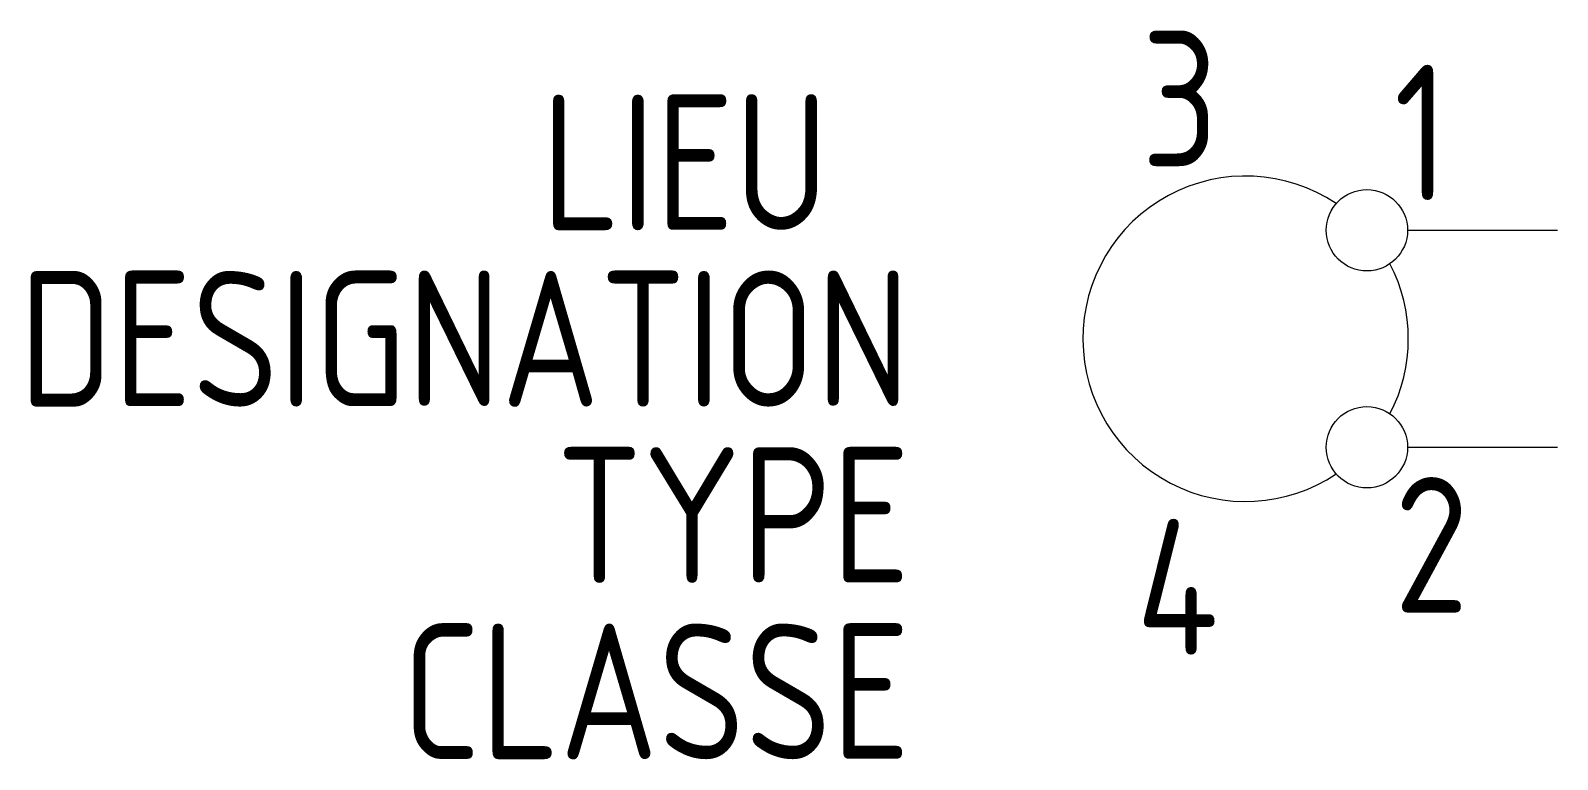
# Model space of a CAD drawing. Header units: millimetres. Extents: x -22.4 to 5.8, y -10.8 to 2.7.
import ezdxf
from ezdxf.enums import TextEntityAlignment as Align

# ---------------------------------------------------------------- set-up
doc = ezdxf.new("R2010")
doc.units = ezdxf.units.MM
for name, color, linetype in [('SYMB_FIL', 3, 'Continuous'), ('SYMB_TXT_CONTACT', 2, 'Continuous'), ('SYMB_TXT_NOM', 3, 'Continuous')]:
    doc.layers.add(name, color=color, linetype=linetype)
doc.styles.add('NET2_5', font='isocp.shx', dxfattribs={"width": 0.9, "height": 2.5})

msp = doc.modelspace()

# ---------------------------------------------------------------- linework, layer by layer
at = {"layer": 'SYMB_FIL'}
for p, q in [((2.986, -1), (5.75, -1)), ((2.986, -5), (5.75, -5))]:
    msp.add_line(p, q, dxfattribs=at)
for centre in [(2.236, -1), (2.236, -5)]:
    msp.add_circle(centre, 0.75, dxfattribs=at)
for start, end in [(56.1718, 242.5512), (332.5512, 27.4488), (242.5512, 303.8282)]:
    msp.add_arc((0, -3), 3, start, end, dxfattribs=at)

# ---------------------------------------------------------------- texts
at = {"layer": 'SYMB_TXT_CONTACT', "style": 'NET2_5', "width": 0.9, "flags": 8}
for tag, text, p in [('3', 'P1', (-0.5, 0.173)), ('4', 'P2', (-0.5, -8.827))]:
    msp.add_attdef(tag, text=text, height=2.5, dxfattribs=at).set_placement(p, align=Align.RIGHT)
for tag, text, p in [('1', 'S1', (2.736, 0.8)), ('2', 'S2', (2.736, -6.8))]:
    msp.add_attdef(tag, text=text, height=2.5, dxfattribs=at).set_placement(p, align=Align.MIDDLE_LEFT)
at = {"layer": 'SYMB_TXT_NOM', "style": 'NET2_5', "width": 0.9, "flags": 8}
for tag, text, p in [('LIEU', '', (-7.685, 0.25)), ('DESIGNATION', 'Ti1', (-6.185, -3)), ('TYPE', '500/5A ?', (-6.185, -6.25)), ('CLASSE', 'Classe', (-6.185, -9.5))]:
    msp.add_attdef(tag, text=text, height=2.5, dxfattribs=at).set_placement(p, align=Align.MIDDLE_RIGHT)

doc.saveas('drawing.dxf')
